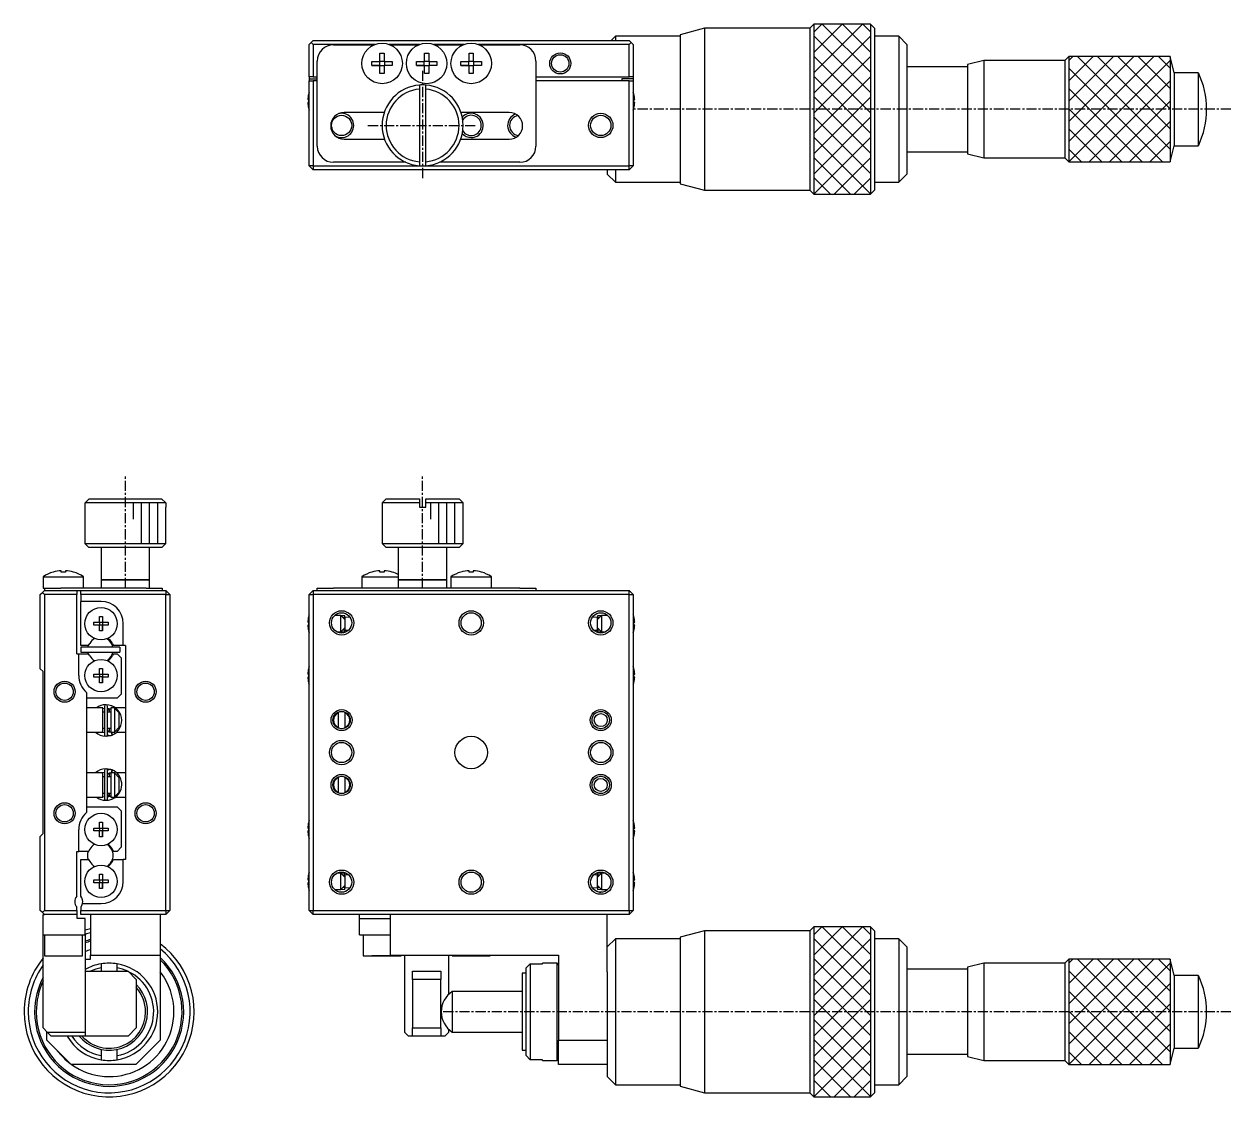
# Model space of a CAD drawing. Extents: x 401 to 707, y -6 to 214.
# Drawn here: x 401.3 to 550.3, y 81.1 to 213.5 of the extents above; entities that cross this region are included whole.
import ezdxf

# ---------------------------------------------------------------- set-up
doc = ezdxf.new("R2010")
doc.units = 0
doc.linetypes.add('CENTER', pattern=[2, 1.25, -0.25, 0.25, -0.25])
doc.layers.get('0').update_dxf_attribs({"linetype": 'CONTINUOUS'})
doc.layers.add('CENTER', color=1, linetype='CENTER')

msp = doc.modelspace()

# ---------------------------------------------------------------- linework, layer by layer
at = {"color": 7, "linetype": 'CONTINUOUS'}
for p, q in [((498.78, 213.54), (498.28, 213.04)), ((505.78, 213.54), (498.78, 213.54)), ((498.78, 213.54), (498.78, 192.54)), ((506.28, 213.04), (505.78, 213.54)), ((505.78, 213.54), (505.78, 192.54)), ((474.28, 212.04), (473.78, 211.54)), ((482.28, 212.04), (474.28, 212.04)), ((474.28, 212.04), (474.28, 211.54)), ((485.28, 213.04), (482.28, 212.24)), ((482.28, 212.24), (482.28, 193.84)), ((498.28, 213.04), (485.28, 213.04)), ((485.28, 213.04), (485.28, 193.04)), ((498.28, 213.04), (498.28, 193.04)), ((506.28, 213.04), (506.28, 193.04)), ((509.28, 212.04), (506.28, 212.04)), ((510.28, 211.04), (509.28, 212.04)), ((509.28, 212.04), (509.28, 194.04)), ((436.48, 211.04), (436.73, 211.29)), ((436.48, 207.04), (436.48, 211.04)), ((436.98, 211.54), (436.73, 211.29)), ((436.73, 211.29), (436.98, 211.04)), ((436.98, 211.54), (475.98, 211.54)), ((444.62, 211.04), (436.98, 211.04)), ((436.98, 211.04), (436.98, 207.04)), ((439.48, 210.99), (444.5, 210.99)), ((450.12, 211.04), (446.33, 211.04)), ((446.46, 210.99), (450, 210.99)), ((455.62, 211.04), (451.83, 211.04)), ((451.96, 210.99), (455.5, 210.99)), ((475.98, 211.04), (457.33, 211.04)), ((457.46, 210.99), (462.48, 210.99)), ((475.98, 211.54), (476.23, 211.29)), ((475.98, 211.04), (476.23, 211.29)), ((475.98, 207.04), (475.98, 211.04)), ((476.23, 211.29), (476.48, 211.04)), ((476.48, 211.04), (476.48, 207.04)), ((510.28, 211.04), (510.28, 195.04)), ((437.48, 198.49), (437.48, 208.99)), ((444.22, 208.43), (444.22, 208.95)), ((444.22, 208.95), (445.22, 208.95)), ((445.18, 208.43), (445.18, 208.95)), ((445.22, 208.95), (445.22, 209.95)), ((445.22, 209.95), (445.74, 209.95)), ((445.22, 208.99), (445.74, 208.99)), ((445.74, 209.95), (445.74, 208.95)), ((445.74, 208.95), (446.74, 208.95)), ((445.78, 208.95), (445.78, 208.43)), ((446.74, 208.95), (446.74, 208.43)), ((449.72, 208.43), (449.72, 208.95)), ((449.72, 208.95), (450.72, 208.95)), ((450.68, 208.43), (450.68, 208.95)), ((450.72, 208.95), (450.72, 209.95)), ((450.72, 209.95), (451.24, 209.95)), ((450.72, 208.99), (451.24, 208.99)), ((451.24, 209.95), (451.24, 208.95)), ((451.24, 208.95), (452.24, 208.95)), ((451.28, 208.95), (451.28, 208.43)), ((452.24, 208.95), (452.24, 208.43)), ((455.22, 208.43), (455.22, 208.95)), ((455.22, 208.95), (456.22, 208.95)), ((456.18, 208.43), (456.18, 208.95)), ((456.22, 208.95), (456.22, 209.95)), ((456.22, 209.95), (456.74, 209.95)), ((456.22, 208.99), (456.74, 208.99)), ((456.74, 209.95), (456.74, 208.95)), ((456.74, 208.95), (457.74, 208.95)), ((456.78, 208.95), (456.78, 208.43)), ((457.74, 208.95), (457.74, 208.43)), ((464.48, 208.99), (464.48, 198.49)), ((519.78, 209.04), (517.78, 208.54)), ((529.78, 209.04), (519.78, 209.04)), ((519.78, 209.04), (519.78, 197.04)), ((530.28, 209.54), (529.78, 209.04)), ((529.78, 209.04), (529.78, 197.04)), ((542.78, 209.54), (530.28, 209.54)), ((530.28, 209.54), (530.28, 196.54)), ((543.28, 207.54), (542.78, 209.54)), ((542.78, 209.54), (542.78, 196.54)), ((444.22, 208.43), (445.18, 208.43)), ((445.22, 208.43), (444.22, 208.43)), ((445.22, 208.43), (445.18, 208.43)), ((445.22, 207.43), (445.22, 208.43)), ((445.74, 208.39), (445.22, 208.39)), ((445.74, 207.43), (445.22, 207.43)), ((445.78, 208.43), (445.74, 208.43)), ((446.74, 208.43), (445.74, 208.43)), ((445.74, 208.43), (445.74, 207.43)), ((446.74, 208.43), (445.78, 208.43)), ((449.72, 208.43), (450.68, 208.43)), ((450.72, 208.43), (449.72, 208.43)), ((450.72, 208.43), (450.68, 208.43)), ((450.72, 207.43), (450.72, 208.43)), ((451.24, 208.39), (450.72, 208.39)), ((451.24, 207.43), (450.72, 207.43)), ((451.28, 208.43), (451.24, 208.43)), ((452.24, 208.43), (451.24, 208.43)), ((451.24, 208.43), (451.24, 207.43)), ((452.24, 208.43), (451.28, 208.43)), ((455.22, 208.43), (456.18, 208.43)), ((456.22, 208.43), (455.22, 208.43)), ((456.22, 208.43), (456.18, 208.43)), ((456.22, 207.43), (456.22, 208.43)), ((456.74, 208.39), (456.22, 208.39)), ((456.74, 207.43), (456.22, 207.43)), ((456.78, 208.43), (456.74, 208.43)), ((457.74, 208.43), (456.74, 208.43)), ((456.74, 208.43), (456.74, 207.43)), ((457.74, 208.43), (456.78, 208.43)), ((517.78, 208.29), (510.28, 208.29)), ((517.78, 208.54), (517.78, 197.54)), ((546.26, 207.54), (543.28, 207.54)), ((543.28, 207.54), (543.28, 198.54)), ((546.26, 207.54), (546.26, 198.54)), ((436.48, 207.04), (436.48, 206.79)), ((436.98, 207.04), (436.48, 207.04)), ((436.48, 206.79), (436.48, 206.54)), ((436.48, 206.79), (437.48, 206.79)), ((436.48, 206.54), (436.98, 206.54)), ((436.48, 196.04), (436.48, 206.54)), ((436.98, 207.04), (437.48, 207.04)), ((437.48, 206.54), (436.98, 206.54)), ((436.98, 206.54), (436.98, 196.04)), ((450.08, 206.02), (450.08, 205.52)), ((450.88, 205.52), (450.88, 206.02)), ((464.48, 207.04), (475.98, 207.04)), ((475.98, 206.54), (464.48, 206.54)), ((475.08, 206.79), (475.08, 206.54)), ((476.48, 206.79), (475.08, 206.79)), ((476.48, 207.04), (475.98, 207.04)), ((475.98, 206.54), (476.48, 206.54)), ((475.98, 196.04), (475.98, 206.54)), ((476.48, 207.04), (476.48, 206.79)), ((476.48, 206.79), (476.48, 206.54)), ((476.48, 206.54), (476.48, 196.04)), ((436.29, 204.22), (436.41, 204.22)), ((436.4, 204.93), (436.41, 204.93)), ((436.41, 204.22), (436.41, 203.86)), ((450.08, 205.52), (450.08, 196.56)), ((450.88, 196.56), (450.88, 205.52)), ((476.55, 204.93), (476.55, 204.93)), ((476.55, 203.86), (476.55, 204.22)), ((476.55, 204.22), (476.67, 204.22)), ((436.41, 203.86), (436.29, 203.86)), ((436.41, 203.15), (436.4, 203.15)), ((445.74, 202.64), (440.78, 202.64)), ((461.18, 202.64), (455.21, 202.64)), ((476.67, 203.86), (476.55, 203.86)), ((476.55, 203.15), (476.55, 203.15)), ((440.78, 199.34), (445.78, 199.34)), ((455.18, 199.34), (461.18, 199.34)), ((542.78, 196.54), (543.28, 198.54)), ((543.28, 198.54), (546.26, 198.54)), ((510.28, 197.79), (517.78, 197.79)), ((517.78, 197.54), (519.78, 197.04)), ((519.78, 197.04), (529.78, 197.04)), ((529.78, 197.04), (530.28, 196.54)), ((436.48, 196.04), (436.98, 195.54)), ((436.98, 196.04), (436.48, 196.04)), ((436.98, 196.04), (436.98, 195.54)), ((436.98, 196.04), (450.48, 196.04)), ((475.98, 195.54), (436.98, 195.54)), ((448.4, 196.49), (439.48, 196.49)), ((450.08, 196.56), (450.08, 196.06)), ((450.48, 196.04), (475.98, 196.04)), ((450.88, 196.06), (450.88, 196.56)), ((462.48, 196.49), (452.55, 196.49)), ((473.28, 195.54), (473.28, 195.04)), ((474.28, 195.54), (474.28, 194.04)), ((475.98, 195.54), (476.48, 196.04)), ((476.48, 196.04), (475.98, 196.04)), ((475.98, 195.54), (475.98, 196.04)), ((530.28, 196.54), (542.78, 196.54)), ((473.28, 195.04), (474.28, 194.04)), ((474.28, 194.04), (482.28, 194.04)), ((482.28, 193.84), (485.28, 193.04)), ((506.28, 194.04), (509.28, 194.04)), ((509.28, 194.04), (510.28, 195.04)), ((485.28, 193.04), (498.28, 193.04)), ((498.28, 193.04), (498.78, 192.54)), ((498.78, 192.54), (505.78, 192.54)), ((505.78, 192.54), (506.28, 193.04)), ((408.78, 153.94), (408.78, 149.44)), ((408.78, 153.94), (408.8, 153.94)), ((408.8, 154.44), (409.3, 154.94)), ((418.77, 154.44), (408.8, 154.44)), ((408.8, 153.94), (408.8, 154.44)), ((409.3, 154.94), (418.26, 154.94)), ((418.26, 154.94), (418.77, 154.44)), ((418.77, 154.44), (418.77, 153.94)), ((418.77, 153.94), (418.78, 153.94)), ((418.78, 149.44), (418.78, 153.94)), ((445.98, 154.94), (445.48, 154.44)), ((445.48, 154.44), (445.48, 149.44)), ((450.08, 154.44), (445.48, 154.44)), ((445.98, 154.94), (450.08, 154.94)), ((445.98, 154.94), (450.08, 154.94)), ((450.08, 154.94), (450.08, 154.44)), ((450.08, 154.44), (450.08, 153.94)), ((450.08, 153.94), (450.88, 153.94)), ((450.08, 153.94), (450.88, 153.94)), ((450.88, 154.44), (450.88, 154.94)), ((450.88, 154.94), (454.98, 154.94)), ((450.88, 154.94), (454.98, 154.94)), ((450.88, 153.94), (450.88, 154.44)), ((455.48, 154.44), (450.88, 154.44)), ((455.48, 154.44), (454.98, 154.94)), ((455.48, 149.44), (455.48, 154.44)), ((408.78, 149.44), (409.28, 148.94)), ((408.78, 149.44), (418.78, 149.44)), ((418.28, 148.94), (418.78, 149.44)), ((445.48, 149.44), (445.98, 148.94)), ((445.48, 149.44), (450.48, 149.44)), ((450.48, 149.44), (455.48, 149.44)), ((454.98, 148.94), (455.48, 149.44)), ((418.28, 148.94), (409.28, 148.94)), ((410.78, 148.94), (410.78, 144.94)), ((416.78, 144.94), (416.78, 148.94)), ((450.48, 148.94), (445.98, 148.94)), ((447.48, 148.94), (447.48, 144.94)), ((454.98, 148.94), (450.48, 148.94)), ((453.48, 144.94), (453.48, 148.94)), ((405.87, 145.9), (405.87, 146.08)), ((406.39, 146.08), (406.39, 145.9)), ((445.22, 145.9), (445.22, 146.08)), ((445.74, 146.08), (445.74, 145.9)), ((456.22, 145.9), (456.22, 146.08)), ((456.74, 146.08), (456.74, 145.9)), ((403.63, 145.33), (403.63, 143.94)), ((403.63, 145.33), (408.63, 145.33)), ((404.87, 145.9), (404.87, 145.91)), ((406.39, 145.9), (405.87, 145.9)), ((407.39, 145.91), (407.39, 145.9)), ((408.63, 143.94), (408.63, 145.33)), ((410.78, 144.94), (410.78, 143.94)), ((416.78, 144.94), (410.78, 144.94)), ((410.78, 144.94), (416.78, 144.94)), ((416.78, 143.94), (416.78, 144.94)), ((442.98, 145.33), (442.98, 143.94)), ((442.98, 145.33), (445.48, 145.33)), ((444.22, 145.9), (444.22, 145.91)), ((444.22, 145.9), (444.22, 145.91)), ((445.74, 145.9), (445.22, 145.9)), ((445.48, 145.33), (447.48, 145.33)), ((446.74, 145.91), (446.74, 145.9)), ((446.74, 145.91), (446.74, 145.9)), ((447.48, 144.94), (447.48, 143.94)), ((450.48, 144.94), (447.48, 144.94)), ((447.48, 144.94), (450.48, 144.94)), ((453.48, 144.94), (450.48, 144.94)), ((450.48, 144.94), (453.48, 144.94)), ((453.48, 143.94), (453.48, 144.94)), ((453.98, 145.33), (453.98, 143.94)), ((453.98, 145.33), (456.48, 145.33)), ((455.22, 145.9), (455.22, 145.91)), ((455.22, 145.9), (455.22, 145.91)), ((456.74, 145.9), (456.22, 145.9)), ((456.48, 145.33), (458.98, 145.33)), ((457.74, 145.91), (457.74, 145.9)), ((457.74, 145.91), (457.74, 145.9)), ((458.98, 143.94), (458.98, 145.33)), ((403.28, 143.14), (403.53, 143.39)), ((403.28, 133.99), (403.28, 143.14)), ((403.53, 143.39), (403.78, 143.64)), ((403.78, 143.14), (403.53, 143.39)), ((403.63, 143.94), (403.83, 143.94)), ((403.78, 143.64), (407.78, 143.64)), ((407.78, 143.14), (403.78, 143.14)), ((403.78, 143.14), (403.78, 104.14)), ((403.83, 143.94), (405.83, 143.94)), ((403.83, 143.64), (403.83, 143.94)), ((407.21, 143.94), (405.83, 143.94)), ((416.33, 143.94), (407.21, 143.94)), ((407.78, 143.64), (407.78, 143.14)), ((407.78, 143.64), (408.28, 143.64)), ((407.78, 135.84), (407.78, 143.14)), ((408.28, 143.14), (408.28, 143.64)), ((408.28, 143.64), (418.78, 143.64)), ((418.78, 143.14), (408.28, 143.14)), ((408.28, 143.14), (408.28, 142.29)), ((416.33, 143.94), (418.33, 143.94)), ((418.33, 143.94), (418.33, 143.64)), ((418.78, 143.64), (418.78, 143.14)), ((418.78, 143.64), (419.28, 143.14)), ((418.78, 143.14), (419.28, 143.14)), ((418.78, 104.14), (418.78, 143.14)), ((419.28, 143.14), (419.28, 104.14)), ((436.98, 143.64), (436.48, 143.14)), ((436.48, 143.14), (436.98, 143.14)), ((436.48, 104.14), (436.48, 143.14)), ((436.98, 143.64), (475.98, 143.64)), ((436.98, 143.64), (436.98, 143.14)), ((475.98, 143.14), (436.98, 143.14)), ((436.98, 143.14), (436.98, 104.14)), ((437.48, 143.94), (439.48, 143.94)), ((437.48, 143.64), (437.48, 143.94)), ((444.4, 143.94), (439.48, 143.94)), ((446.55, 143.94), (444.4, 143.94)), ((449.9, 143.94), (446.55, 143.94)), ((452.05, 143.94), (449.9, 143.94)), ((455.4, 143.94), (452.05, 143.94)), ((457.55, 143.94), (455.4, 143.94)), ((462.48, 143.94), (457.55, 143.94)), ((462.48, 143.94), (464.48, 143.94)), ((464.48, 143.94), (464.48, 143.64)), ((476.48, 143.14), (475.98, 143.64)), ((475.98, 143.14), (475.98, 143.64)), ((475.98, 143.14), (476.48, 143.14)), ((475.98, 104.14), (475.98, 143.14)), ((476.48, 143.14), (476.48, 104.14)), ((408.28, 136.84), (408.28, 142.29)), ((410.78, 142.29), (408.28, 142.29)), ((410.6, 139.72), (410.6, 140.43)), ((410.6, 140.43), (410.96, 140.43)), ((410.96, 140.43), (410.96, 139.72)), ((410.96, 140.43), (410.96, 139.72)), ((436.4, 140.43), (436.41, 140.43)), ((436.4, 140.43), (436.41, 140.43)), ((440.38, 140.54), (439.61, 140.54)), ((440.58, 140.34), (440.38, 140.54)), ((440.38, 138.54), (440.38, 140.54)), ((440.88, 140.04), (440.58, 140.34)), ((440.88, 140.29), (440.66, 140.26)), ((440.88, 140.29), (440.88, 140.53)), ((441.51, 140.34), (440.88, 140.29)), ((440.88, 140.29), (440.88, 140.04)), ((472.08, 140.29), (471.44, 140.34)), ((472.08, 140.53), (472.08, 140.29)), ((472.38, 140.34), (472.08, 140.04)), ((472.3, 140.26), (472.08, 140.29)), ((472.08, 140.04), (472.08, 140.29)), ((472.58, 140.54), (472.38, 140.34)), ((473.34, 140.54), (472.58, 140.54)), ((472.58, 140.54), (472.58, 138.54)), ((476.55, 140.43), (476.55, 140.43)), ((476.55, 140.43), (476.55, 140.43)), ((409.9, 139.36), (409.9, 139.72)), ((409.9, 139.72), (410.6, 139.72)), ((410.6, 139.36), (409.9, 139.36)), ((410.61, 139.71), (410.6, 139.72)), ((410.61, 139.37), (410.6, 139.36)), ((410.6, 138.65), (410.6, 139.36)), ((410.96, 138.65), (410.6, 138.65)), ((410.61, 139.71), (410.95, 139.71)), ((410.61, 139.37), (410.61, 139.71)), ((410.95, 139.37), (410.61, 139.37)), ((410.95, 139.71), (410.96, 139.72)), ((410.95, 139.71), (410.95, 139.37)), ((410.95, 139.37), (410.96, 139.36)), ((410.96, 139.72), (411.67, 139.72)), ((410.96, 138.65), (410.96, 139.36)), ((411.67, 139.36), (410.96, 139.36)), ((410.96, 139.36), (410.96, 138.65)), ((411.67, 139.72), (411.67, 139.36)), ((413.53, 136.84), (413.53, 139.54)), ((436.29, 139.72), (436.41, 139.72)), ((436.41, 139.36), (436.29, 139.36)), ((436.41, 138.65), (436.4, 138.65)), ((436.41, 138.65), (436.4, 138.65)), ((436.41, 139.72), (436.41, 139.36)), ((440.38, 138.54), (440.58, 138.74)), ((440.58, 138.74), (440.88, 139.04)), ((440.61, 138.77), (440.88, 138.76)), ((440.88, 140.04), (440.88, 139.04)), ((440.88, 139.04), (440.88, 138.76)), ((440.88, 138.76), (441.34, 138.74)), ((440.88, 138.54), (440.88, 138.76)), ((471.61, 138.74), (472.08, 138.76)), ((472.08, 139.04), (472.08, 140.04)), ((472.08, 139.04), (472.38, 138.74)), ((472.08, 138.76), (472.08, 139.04)), ((472.08, 138.76), (472.35, 138.77)), ((472.08, 138.76), (472.08, 138.54)), ((472.38, 138.74), (472.58, 138.54)), ((476.55, 139.72), (476.67, 139.72)), ((476.55, 139.36), (476.55, 139.72)), ((476.67, 139.36), (476.55, 139.36)), ((476.55, 138.65), (476.55, 138.65)), ((476.55, 138.65), (476.55, 138.65)), ((409.23, 136.84), (409.38, 137.1)), ((412.18, 137.1), (412.33, 136.84)), ((439.88, 138.54), (440.38, 138.54)), ((440.38, 138.54), (440.38, 138.54)), ((472.58, 138.54), (473.07, 138.54)), ((407.78, 135.84), (408.03, 135.84)), ((408.03, 135.84), (409.23, 135.84)), ((408.03, 133.14), (408.03, 135.84)), ((409.23, 136.84), (408.28, 136.84)), ((408.28, 136.64), (408.28, 136.04)), ((413.08, 136.64), (408.28, 136.64)), ((408.28, 136.04), (413.08, 136.04)), ((409.38, 135.58), (409.23, 135.84)), ((412.33, 135.84), (412.18, 135.58)), ((413.53, 136.84), (412.33, 136.84)), ((412.33, 135.84), (412.78, 135.84)), ((413.28, 135.34), (412.78, 135.84)), ((413.08, 136.64), (413.08, 136.04)), ((413.78, 136.84), (413.53, 136.84)), ((413.78, 136.84), (413.78, 128.72)), ((413.28, 135.34), (413.28, 130.84)), ((403.28, 133.99), (403.63, 133.64)), ((403.63, 113.64), (403.63, 133.64)), ((409.9, 132.96), (409.9, 133.32)), ((409.9, 133.32), (410.6, 133.32)), ((410.6, 132.96), (409.9, 132.96)), ((410.6, 133.32), (410.6, 134.03)), ((410.6, 134.03), (410.96, 134.03)), ((410.61, 133.31), (410.6, 133.32)), ((410.61, 132.97), (410.6, 132.96)), ((410.6, 132.25), (410.6, 132.96)), ((410.61, 133.31), (410.95, 133.31)), ((410.61, 132.97), (410.61, 133.31)), ((410.95, 132.97), (410.61, 132.97)), ((410.95, 133.31), (410.96, 133.32)), ((410.95, 133.31), (410.95, 132.97)), ((410.95, 132.97), (410.96, 132.96)), ((410.96, 134.03), (410.96, 133.32)), ((410.96, 134.03), (410.96, 133.32)), ((410.96, 133.32), (411.67, 133.32)), ((410.96, 132.25), (410.96, 132.96)), ((411.67, 132.96), (410.96, 132.96)), ((410.96, 132.96), (410.96, 132.25)), ((411.67, 133.32), (411.67, 132.96)), ((436.29, 133.32), (436.41, 133.32)), ((436.41, 132.96), (436.29, 132.96)), ((436.4, 134.03), (436.41, 134.03)), ((436.4, 134.03), (436.41, 134.03)), ((436.41, 133.32), (436.41, 132.96)), ((476.55, 134.03), (476.55, 134.03)), ((476.55, 134.03), (476.55, 134.03)), ((476.55, 133.32), (476.67, 133.32)), ((476.55, 132.96), (476.55, 133.32)), ((476.67, 132.96), (476.55, 132.96)), ((410.96, 132.25), (410.6, 132.25)), ((436.41, 132.25), (436.4, 132.25)), ((436.41, 132.25), (436.4, 132.25)), ((476.55, 132.25), (476.55, 132.25)), ((476.55, 132.25), (476.55, 132.25)), ((408.98, 131.06), (408.98, 116.22)), ((412.78, 130.34), (408.98, 130.34)), ((412.78, 130.34), (413.28, 130.84)), ((410.98, 129.14), (408.98, 129.14)), ((410.98, 126.14), (410.98, 129.14)), ((410.98, 129.09), (411.19, 129.13)), ((411.19, 128.64), (410.98, 128.64)), ((411.19, 128.64), (410.98, 128.64)), ((411.19, 129.34), (411.19, 125.84)), ((411.59, 125.84), (411.59, 129.34)), ((411.59, 129.13), (411.98, 129.03)), ((411.98, 128.64), (411.59, 128.64)), ((411.78, 128.64), (411.59, 128.64)), ((411.78, 129.03), (411.78, 128.64)), ((412.48, 129.14), (411.98, 129.14)), ((411.98, 129.14), (411.98, 126.14)), ((412.15, 129.39), (412.09, 129.41)), ((412.16, 129.38), (412.16, 129.38)), ((412.48, 129.09), (412.48, 129.14)), ((412.48, 129.09), (412.98, 128.56)), ((412.48, 126.2), (412.48, 129.09)), ((413.78, 129.14), (412.57, 129.14)), ((412.98, 128.56), (412.98, 126.72)), ((413.78, 128.72), (413.78, 126.57)), ((440.08, 128.64), (440.08, 128.56)), ((440.08, 126.72), (440.08, 128.56)), ((440.88, 128.56), (440.88, 128.64)), ((440.88, 128.56), (440.88, 126.72)), ((412.98, 126.72), (412.48, 126.2)), ((440.08, 126.72), (440.08, 126.64)), ((440.88, 126.64), (440.88, 126.72)), ((408.98, 126.14), (410.98, 126.14)), ((410.96, 126.1), (410.85, 126.14)), ((411.19, 126.06), (410.96, 126.1)), ((410.98, 126.64), (411.19, 126.64)), ((410.98, 126.64), (411.19, 126.64)), ((411.41, 125.65), (412.1, 125.78)), ((411.59, 126.64), (411.98, 126.64)), ((411.59, 126.64), (411.78, 126.64)), ((411.78, 126.64), (411.78, 126.16)), ((411.98, 126.14), (412.48, 126.14)), ((412.09, 126.04), (412.04, 126.14)), ((412.16, 125.8), (412.09, 126.04)), ((412.15, 125.8), (412.15, 125.8)), ((412.48, 126.14), (412.48, 126.2)), ((412.69, 126.14), (413.78, 126.14)), ((412.69, 126.14), (412.69, 126.14)), ((413.78, 126.57), (413.78, 120.72)), ((410.98, 121.14), (408.98, 121.14)), ((410.85, 121.14), (410.95, 121.18)), ((410.95, 121.18), (411.19, 121.23)), ((410.98, 118.14), (410.98, 121.14)), ((411.19, 121.44), (411.19, 117.94)), ((412.1, 121.5), (411.41, 121.64)), ((411.59, 117.94), (411.59, 121.44)), ((411.78, 121.12), (411.78, 120.64)), ((412.48, 121.14), (411.98, 121.14)), ((411.98, 121.14), (411.98, 118.14)), ((412, 121.11), (412.02, 121.11)), ((412.09, 121.24), (412.04, 121.14)), ((412.16, 121.48), (412.09, 121.24)), ((412.16, 121.48), (412.15, 121.48)), ((412.15, 121.48), (412.15, 121.48)), ((412.48, 121.09), (412.48, 121.14)), ((412.48, 121.09), (412.98, 120.56)), ((412.48, 118.2), (412.48, 121.09)), ((412.69, 121.14), (412.69, 121.14)), ((413.78, 121.14), (412.69, 121.14)), ((413.78, 120.72), (413.78, 118.57)), ((411.19, 120.64), (410.98, 120.64)), ((411.19, 120.64), (410.98, 120.64)), ((411.98, 120.64), (411.59, 120.64)), ((411.78, 120.64), (411.59, 120.64)), ((412.98, 120.56), (412.98, 118.72)), ((440.08, 120.64), (440.08, 120.56)), ((440.08, 118.72), (440.08, 120.56)), ((440.88, 120.56), (440.88, 120.64)), ((440.88, 120.56), (440.88, 118.72)), ((408.98, 118.14), (410.98, 118.14)), ((410.98, 118.64), (411.19, 118.64)), ((410.98, 118.64), (411.19, 118.64)), ((411.19, 118.15), (410.98, 118.19)), ((411.59, 118.64), (411.98, 118.64)), ((411.59, 118.64), (411.78, 118.64)), ((411.98, 118.26), (411.59, 118.15)), ((411.78, 118.64), (411.78, 118.26)), ((411.98, 118.14), (412.48, 118.14)), ((412.1, 117.87), (412.15, 117.89)), ((412.16, 117.9), (412.16, 117.9)), ((412.98, 118.72), (412.48, 118.2)), ((412.48, 118.14), (412.48, 118.2)), ((412.57, 118.14), (413.78, 118.14)), ((412.57, 118.14), (412.57, 118.14)), ((412.57, 118.14), (412.57, 118.14)), ((413.78, 118.57), (413.78, 110.44)), ((440.08, 118.72), (440.08, 118.64)), ((440.88, 118.64), (440.88, 118.72)), ((408.98, 116.94), (412.78, 116.94)), ((413.28, 116.44), (412.78, 116.94)), ((413.28, 116.44), (413.28, 111.94)), ((410.6, 114.32), (410.6, 115.03)), ((410.6, 115.03), (410.96, 115.03)), ((410.96, 115.03), (410.96, 114.32)), ((410.96, 115.03), (410.96, 114.32)), ((436.4, 115.03), (436.41, 115.03)), ((436.4, 115.03), (436.41, 115.03)), ((476.55, 115.03), (476.55, 115.03)), ((476.55, 115.03), (476.55, 115.03)), ((403.63, 113.64), (403.28, 113.29)), ((403.28, 104.14), (403.28, 113.29)), ((408.03, 111.44), (408.03, 114.14)), ((409.9, 113.96), (409.9, 114.32)), ((409.9, 114.32), (410.6, 114.32)), ((410.6, 113.96), (409.9, 113.96)), ((410.61, 114.31), (410.6, 114.32)), ((410.61, 113.97), (410.6, 113.96)), ((410.6, 113.25), (410.6, 113.96)), ((410.96, 113.25), (410.6, 113.25)), ((410.61, 114.31), (410.95, 114.31)), ((410.61, 113.97), (410.61, 114.31)), ((410.95, 113.97), (410.61, 113.97)), ((410.95, 114.31), (410.96, 114.32)), ((410.95, 114.31), (410.95, 113.97)), ((410.95, 113.97), (410.96, 113.96)), ((410.96, 114.32), (411.67, 114.32)), ((410.96, 113.25), (410.96, 113.96)), ((411.67, 113.96), (410.96, 113.96)), ((410.96, 113.96), (410.96, 113.25)), ((411.67, 114.32), (411.67, 113.96)), ((436.29, 114.32), (436.41, 114.32)), ((436.41, 113.96), (436.29, 113.96)), ((436.41, 113.25), (436.4, 113.25)), ((436.41, 113.25), (436.4, 113.25)), ((436.41, 114.32), (436.41, 113.96)), ((476.55, 114.32), (476.67, 114.32)), ((476.55, 113.96), (476.55, 114.32)), ((476.67, 113.96), (476.55, 113.96)), ((476.55, 113.25), (476.55, 113.25)), ((476.55, 113.25), (476.55, 113.25)), ((412.78, 111.44), (413.28, 111.94)), ((407.78, 105.9), (407.78, 111.44)), ((407.78, 111.44), (408.03, 111.44)), ((409.23, 111.44), (408.03, 111.44)), ((408.28, 110.44), (409.23, 110.44)), ((408.28, 105.9), (408.28, 110.44)), ((409.38, 111.7), (409.23, 111.44)), ((409.23, 110.44), (409.38, 110.18)), ((412.33, 111.44), (412.18, 111.7)), ((412.18, 110.18), (412.33, 110.44)), ((412.78, 111.44), (412.33, 111.44)), ((412.33, 110.44), (413.53, 110.44)), ((413.78, 110.44), (413.53, 110.44)), ((413.53, 107.74), (413.53, 110.44)), ((409.9, 107.56), (409.9, 107.92)), ((409.9, 107.92), (410.6, 107.92)), ((410.6, 107.56), (409.9, 107.56)), ((410.6, 107.92), (410.6, 108.63)), ((410.6, 108.63), (410.96, 108.63)), ((410.61, 107.91), (410.6, 107.92)), ((410.61, 107.57), (410.6, 107.56)), ((410.6, 106.85), (410.6, 107.56)), ((410.61, 107.91), (410.95, 107.91)), ((410.61, 107.57), (410.61, 107.91)), ((410.95, 107.57), (410.61, 107.57)), ((410.95, 107.91), (410.96, 107.92)), ((410.95, 107.91), (410.95, 107.57)), ((410.95, 107.57), (410.96, 107.56)), ((410.96, 108.63), (410.96, 107.92)), ((410.96, 108.63), (410.96, 107.92)), ((410.96, 107.92), (411.67, 107.92)), ((410.96, 106.85), (410.96, 107.56)), ((411.67, 107.56), (410.96, 107.56)), ((410.96, 107.56), (410.96, 106.85)), ((411.67, 107.92), (411.67, 107.56)), ((436.29, 107.92), (436.41, 107.92)), ((436.41, 107.56), (436.29, 107.56)), ((436.4, 108.63), (436.41, 108.63)), ((436.4, 108.63), (436.41, 108.63)), ((436.41, 107.92), (436.41, 107.56)), ((440.38, 108.74), (439.88, 108.74)), ((440.58, 108.54), (440.38, 108.74)), ((440.38, 106.74), (440.38, 108.74)), ((440.88, 108.24), (440.58, 108.54)), ((440.88, 108.52), (440.61, 108.51)), ((440.88, 108.52), (440.88, 108.74)), ((441.34, 108.54), (440.88, 108.52)), ((440.88, 108.52), (440.88, 108.24)), ((440.88, 108.24), (440.88, 107.24)), ((472.08, 108.52), (471.61, 108.54)), ((472.08, 108.74), (472.08, 108.52)), ((472.38, 108.54), (472.08, 108.24)), ((472.35, 108.51), (472.08, 108.52)), ((472.08, 108.24), (472.08, 108.52)), ((472.08, 107.24), (472.08, 108.24)), ((472.58, 108.74), (472.38, 108.54)), ((473.07, 108.74), (472.58, 108.74)), ((472.58, 108.74), (472.58, 106.74)), ((472.58, 108.74), (472.58, 108.74)), ((476.55, 108.63), (476.55, 108.63)), ((476.55, 108.63), (476.55, 108.63)), ((476.55, 107.92), (476.67, 107.92)), ((476.55, 107.56), (476.55, 107.92)), ((476.67, 107.56), (476.55, 107.56)), ((410.96, 106.85), (410.6, 106.85)), ((436.41, 106.85), (436.4, 106.85)), ((436.41, 106.85), (436.4, 106.85)), ((439.61, 106.74), (440.38, 106.74)), ((440.38, 106.74), (440.58, 106.94)), ((440.58, 106.94), (440.88, 107.24)), ((440.66, 107.02), (440.88, 106.99)), ((440.88, 107.24), (440.88, 106.99)), ((440.88, 106.99), (441.51, 106.94)), ((440.88, 106.75), (440.88, 106.99)), ((471.44, 106.94), (472.08, 106.99)), ((472.08, 107.24), (472.38, 106.94)), ((472.08, 106.99), (472.08, 107.24)), ((472.08, 106.99), (472.3, 107.02)), ((472.08, 106.99), (472.08, 106.75)), ((472.38, 106.94), (472.58, 106.74)), ((472.58, 106.74), (473.34, 106.74)), ((476.55, 106.85), (476.55, 106.85)), ((476.55, 106.85), (476.55, 106.85)), ((407.78, 104.14), (407.78, 104.58)), ((408.28, 104.58), (408.28, 104.14)), ((408.5, 104.99), (410.78, 104.99)), ((403.53, 103.89), (403.28, 104.14)), ((403.53, 103.89), (403.78, 104.14)), ((403.78, 103.64), (403.53, 103.89)), ((403.63, 101.14), (403.63, 103.64)), ((403.63, 103.64), (403.78, 103.64)), ((403.78, 104.14), (407.78, 104.14)), ((407.78, 103.64), (403.78, 103.64)), ((407.78, 104.14), (407.78, 103.64)), ((407.78, 103.64), (407.83, 103.64)), ((407.83, 103.14), (407.83, 103.64)), ((408.83, 103.14), (407.83, 103.14)), ((408.28, 103.64), (408.28, 104.14)), ((408.28, 104.14), (418.78, 104.14)), ((418.78, 103.64), (408.28, 103.64)), ((408.83, 101.14), (408.83, 103.14)), ((409.48, 103.64), (409.48, 98.64)), ((418.08, 103.64), (418.08, 98.64)), ((418.78, 103.64), (419.28, 104.14)), ((418.78, 104.14), (418.78, 103.64)), ((418.78, 104.14), (419.28, 104.14)), ((436.48, 104.14), (436.98, 103.64)), ((436.48, 104.14), (436.98, 104.14)), ((436.98, 103.64), (436.98, 104.14)), ((436.98, 104.14), (475.98, 104.14)), ((475.98, 103.64), (436.98, 103.64)), ((442.68, 103.14), (442.68, 103.64)), ((442.68, 103.14), (446.48, 103.14)), ((442.68, 101.14), (442.68, 103.14)), ((446.48, 103.64), (446.48, 98.64)), ((473.28, 96.57), (473.28, 103.64)), ((475.98, 103.64), (476.48, 104.14)), ((475.98, 104.14), (475.98, 103.64)), ((475.98, 104.14), (476.48, 104.14)), ((485.28, 101.64), (482.28, 100.84)), ((498.28, 101.64), (485.28, 101.64)), ((485.28, 101.64), (485.28, 81.64)), ((498.78, 102.14), (498.28, 101.64)), ((498.28, 101.64), (498.28, 81.64)), ((505.78, 102.14), (498.78, 102.14)), ((498.78, 102.14), (498.78, 81.14)), ((506.28, 101.64), (505.78, 102.14)), ((505.78, 102.14), (505.78, 81.14)), ((506.28, 101.64), (506.28, 81.64)), ((403.63, 89.64), (403.63, 101.14)), ((403.63, 101.14), (408.83, 101.14)), ((403.78, 101.14), (403.78, 98.54)), ((408.48, 98.54), (408.48, 101.14)), ((408.83, 101.14), (408.83, 89.14)), ((442.68, 101.14), (446.48, 101.14)), ((443.13, 101.14), (443.13, 98.54)), ((474.28, 100.64), (473.28, 99.64)), ((482.28, 100.64), (474.28, 100.64)), ((474.28, 100.64), (474.28, 82.64)), ((482.28, 100.84), (482.28, 82.44)), ((509.28, 100.64), (506.28, 100.64)), ((510.28, 99.64), (509.28, 100.64)), ((509.28, 100.64), (509.28, 82.64)), ((403.78, 98.54), (408.48, 98.54)), ((409.48, 98.14), (409.48, 98.64)), ((409.48, 98.64), (418.08, 98.64)), ((418.08, 98.64), (418.08, 88.14)), ((443.13, 98.54), (445.48, 98.54)), ((443.13, 98.54), (447.83, 98.54)), ((444.84, 98.54), (444.21, 98.54)), ((444.21, 98.54), (444.84, 98.54)), ((446.11, 98.54), (444.84, 98.54)), ((444.84, 98.54), (446.11, 98.54)), ((445.48, 98.54), (447.83, 98.54)), ((446.75, 98.54), (446.11, 98.54)), ((446.11, 98.54), (446.75, 98.54)), ((446.48, 98.64), (467.28, 98.64)), ((447.83, 98.54), (447.83, 98.64)), ((448.23, 98.64), (448.23, 89.14)), ((453.73, 93.83), (453.73, 98.64)), ((454.13, 98.64), (454.13, 98.54)), ((454.13, 98.54), (456.48, 98.54)), ((454.13, 98.54), (458.83, 98.54)), ((455.84, 98.54), (455.21, 98.54)), ((455.21, 98.54), (455.84, 98.54)), ((457.11, 98.54), (455.84, 98.54)), ((455.84, 98.54), (457.11, 98.54)), ((456.48, 98.54), (458.83, 98.54)), ((457.75, 98.54), (457.11, 98.54)), ((457.11, 98.54), (457.75, 98.54)), ((458.83, 98.54), (458.83, 98.64)), ((467.28, 98.64), (467.28, 88.14)), ((510.28, 99.64), (510.28, 83.64)), ((408.83, 98.14), (409.48, 98.14)), ((410.78, 97.56), (410.78, 97.05)), ((410.78, 97.05), (410.78, 96.64)), ((412.78, 96.64), (412.78, 97.56)), ((412.78, 97.05), (412.78, 97.56)), ((412.78, 96.64), (412.78, 97.05)), ((463.28, 97.05), (463.78, 97.56)), ((463.28, 96.28), (463.28, 97.05)), ((463.28, 86.23), (463.28, 97.05)), ((463.78, 97.56), (465.28, 97.56)), ((463.78, 97.56), (463.78, 85.72)), ((467.08, 97.64), (465.28, 97.64)), ((465.28, 97.56), (465.28, 97.64)), ((465.28, 97.56), (465.28, 97.64)), ((467.28, 97.44), (467.08, 97.64)), ((467.08, 85.64), (467.08, 97.64)), ((517.78, 96.89), (510.28, 96.89)), ((519.78, 97.64), (517.78, 97.14)), ((517.78, 97.14), (517.78, 86.14)), ((529.78, 97.64), (519.78, 97.64)), ((519.78, 97.64), (519.78, 85.64)), ((530.28, 98.14), (529.78, 97.64)), ((529.78, 97.64), (529.78, 85.64)), ((542.78, 98.14), (530.28, 98.14)), ((530.28, 98.14), (530.28, 85.14)), ((543.28, 96.14), (542.78, 98.14)), ((542.78, 98.14), (542.78, 85.14)), ((408.83, 96.64), (414.13, 96.64)), ((415.13, 95.64), (414.13, 96.64)), ((415.13, 95.64), (415.13, 89.64)), ((449.23, 95.64), (449.23, 96.64)), ((449.23, 96.64), (452.73, 96.64)), ((449.23, 95.64), (449.23, 89.64)), ((452.73, 95.64), (449.23, 95.64)), ((452.73, 96.64), (452.73, 95.64)), ((452.73, 89.64), (452.73, 95.64)), ((463.28, 96.39), (462.78, 96.39)), ((462.78, 96.39), (462.78, 86.89)), ((473.28, 96.57), (473.28, 91.64)), ((546.26, 96.14), (543.28, 96.14)), ((543.28, 96.14), (543.28, 87.14)), ((546.26, 96.14), (546.26, 87.14)), ((462.78, 94.14), (454.12, 94.14)), ((454.12, 94.14), (454.12, 89.14)), ((473.28, 91.64), (473.28, 83.64)), ((403.63, 89.64), (404.13, 89.14)), ((414.13, 88.64), (415.13, 89.64)), ((449.23, 88.64), (449.23, 89.64)), ((449.23, 89.64), (452.73, 89.64)), ((452.73, 89.64), (452.73, 88.64)), ((453.73, 89.14), (453.73, 89.45)), ((404.08, 88.14), (404.08, 89.19)), ((404.08, 88.14), (407.08, 85.14)), ((404.63, 88.64), (404.13, 89.14)), ((404.13, 89.14), (408.83, 89.14)), ((408.83, 88.64), (404.63, 88.64)), ((408.83, 89.14), (408.83, 88.64)), ((414.13, 88.64), (408.83, 88.64)), ((415.08, 85.14), (418.08, 88.14)), ((448.23, 89.14), (448.73, 88.64)), ((449.23, 88.64), (448.73, 88.64)), ((452.73, 88.64), (449.23, 88.64)), ((453.23, 88.64), (452.73, 88.64)), ((453.23, 88.64), (453.73, 89.14)), ((454.12, 89.14), (462.78, 89.14)), ((467.28, 85.14), (467.28, 88.14)), ((467.28, 88.14), (473.28, 88.14)), ((410.78, 87), (410.78, 86.23)), ((412.78, 85.72), (412.78, 87)), ((412.78, 86.23), (412.78, 87)), ((462.78, 86.89), (463.28, 86.89)), ((463.28, 86.23), (463.28, 87)), ((542.78, 85.14), (543.28, 87.14)), ((543.28, 87.14), (546.26, 87.14)), ((415.08, 85.14), (407.08, 85.14)), ((410.78, 86.23), (410.78, 85.72)), ((412.78, 85.72), (412.78, 86.23)), ((463.78, 85.72), (463.28, 86.23)), ((465.28, 85.72), (463.78, 85.72)), ((465.28, 85.64), (465.28, 85.72)), ((465.28, 85.64), (465.28, 85.72)), ((465.28, 85.64), (467.08, 85.64)), ((467.08, 85.64), (467.28, 85.84)), ((473.28, 85.14), (467.28, 85.14)), ((510.28, 86.39), (517.78, 86.39)), ((517.78, 86.14), (519.78, 85.64)), ((519.78, 85.64), (529.78, 85.64)), ((529.78, 85.64), (530.28, 85.14)), ((530.28, 85.14), (542.78, 85.14)), ((473.28, 83.64), (474.28, 82.64)), ((509.28, 82.64), (510.28, 83.64)), ((474.28, 82.64), (482.28, 82.64)), ((482.28, 82.44), (485.28, 81.64)), ((506.28, 82.64), (509.28, 82.64)), ((485.28, 81.64), (498.28, 81.64)), ((498.28, 81.64), (498.78, 81.14)), ((498.78, 81.14), (505.78, 81.14)), ((505.78, 81.14), (506.28, 81.64))]:
    msp.add_line(p, q, dxfattribs=at)
at = {"color": 3, "linetype": 'CONTINUOUS'}
for p, q in [((498.78, 207.54), (504.78, 213.54)), ((498.78, 210.04), (502.28, 213.54)), ((498.78, 212.54), (499.78, 213.54)), ((499.83, 213.54), (505.78, 207.6)), ((502.33, 213.54), (505.78, 210.1)), ((504.83, 213.54), (505.78, 212.6)), ((498.78, 212.1), (505.78, 205.1)), ((498.78, 205.04), (505.78, 212.04)), ((498.78, 209.6), (505.78, 202.6)), ((498.78, 202.54), (505.78, 209.54)), ((530.28, 199.04), (540.78, 209.54)), ((530.28, 201.54), (538.28, 209.54)), ((530.28, 204.04), (535.78, 209.54)), ((530.28, 206.54), (533.28, 209.54)), ((530.28, 209.04), (530.78, 209.54)), ((530.28, 196.54), (542.78, 209.04)), ((531.33, 209.54), (542.78, 198.1)), ((533.83, 209.54), (542.78, 200.6)), ((536.33, 209.54), (542.78, 203.1)), ((538.83, 209.54), (542.78, 205.6)), ((541.33, 209.54), (542.78, 208.1)), ((530.28, 208.1), (541.83, 196.54)), ((498.78, 207.1), (505.78, 200.1)), ((498.78, 200.04), (505.78, 207.04)), ((532.78, 196.54), (542.78, 206.54)), ((498.78, 204.6), (505.78, 197.6)), ((498.78, 197.54), (505.78, 204.54)), ((530.28, 205.6), (539.33, 196.54)), ((530.28, 203.1), (536.83, 196.54)), ((535.28, 196.54), (542.78, 204.04)), ((498.78, 202.1), (505.78, 195.1)), ((498.78, 195.04), (505.78, 202.04)), ((537.78, 196.54), (542.78, 201.54)), ((439.26, 200.78), (439.28, 200.67)), ((530.28, 200.6), (534.33, 196.54)), ((498.78, 199.6), (505.78, 192.6)), ((498.78, 192.54), (505.78, 199.54)), ((540.28, 196.54), (542.78, 199.04)), ((498.78, 197.1), (503.33, 192.54)), ((501.28, 192.54), (505.78, 197.04)), ((530.28, 198.1), (531.83, 196.54)), ((498.78, 194.6), (500.83, 192.54)), ((503.78, 192.54), (505.78, 194.54)), ((414.78, 152.44), (414.78, 154.44)), ((415.78, 149.44), (415.78, 154.44)), ((416.78, 149.44), (416.78, 154.44)), ((417.78, 149.44), (417.78, 154.44)), ((451.48, 152.44), (451.48, 154.44)), ((452.48, 149.44), (452.48, 154.44)), ((453.48, 149.44), (453.48, 154.44)), ((454.48, 149.44), (454.48, 154.44)), ((440.88, 140.53), (440.38, 140.52)), ((472.55, 140.52), (472.08, 140.53)), ((440.38, 138.54), (440.88, 138.54)), ((472.08, 138.54), (472.57, 138.54)), ((440.88, 108.74), (440.38, 108.74)), ((472.57, 108.74), (472.08, 108.74)), ((440.4, 106.76), (440.88, 106.75)), ((472.08, 106.75), (472.57, 106.76)), ((472.34, 106.4), (472.48, 106.39)), ((498.78, 96.14), (504.78, 102.14)), ((498.78, 98.64), (502.28, 102.14)), ((498.78, 101.14), (499.78, 102.14)), ((499.83, 102.14), (505.78, 96.2)), ((502.33, 102.14), (505.78, 98.7)), ((504.83, 102.14), (505.78, 101.2)), ((498.78, 100.7), (505.78, 93.7)), ((498.78, 93.64), (505.78, 100.64)), ((498.78, 98.2), (505.78, 91.2)), ((498.78, 91.14), (505.78, 98.14)), ((530.28, 87.64), (540.78, 98.14)), ((530.28, 90.14), (538.28, 98.14)), ((530.28, 92.64), (535.78, 98.14)), ((530.28, 95.14), (533.28, 98.14)), ((530.28, 97.64), (530.78, 98.14)), ((530.28, 85.14), (542.78, 97.64)), ((531.33, 98.14), (542.78, 86.7)), ((533.83, 98.14), (542.78, 89.2)), ((536.33, 98.14), (542.78, 91.7)), ((538.83, 98.14), (542.78, 94.2)), ((541.33, 98.14), (542.78, 96.7)), ((498.78, 95.7), (505.78, 88.7)), ((498.78, 88.64), (505.78, 95.64)), ((530.28, 96.7), (541.83, 85.14)), ((530.28, 94.2), (539.33, 85.14)), ((532.78, 85.14), (542.78, 95.14)), ((498.78, 93.2), (505.78, 86.2)), ((498.78, 86.14), (505.78, 93.14)), ((535.28, 85.14), (542.78, 92.64)), ((530.28, 91.7), (536.83, 85.14)), ((498.78, 90.7), (505.78, 83.7)), ((498.78, 83.64), (505.78, 90.64)), ((537.78, 85.14), (542.78, 90.14)), ((498.78, 88.2), (505.78, 81.2)), ((498.78, 81.14), (505.78, 88.14)), ((530.28, 89.2), (534.33, 85.14)), ((530.28, 86.7), (531.83, 85.14)), ((540.28, 85.14), (542.78, 87.64)), ((498.78, 85.7), (503.33, 81.14)), ((501.28, 81.14), (505.78, 85.64)), ((498.78, 83.2), (500.83, 81.14)), ((503.78, 81.14), (505.78, 83.14))]:
    msp.add_line(p, q, dxfattribs=at)
at = {"color": 7, "linetype": 'CONTINUOUS'}
for points in [[(411.59, 128.74), (411.59, 128.76), (411.59, 128.77), (411.59, 128.79), (411.59, 128.8), (411.6, 128.82), (411.6, 128.83), (411.61, 128.84), (411.61, 128.86), (411.62, 128.87), (411.62, 128.88), (411.63, 128.9), (411.64, 128.91), (411.65, 128.92), (411.66, 128.93), (411.66, 128.94), (411.67, 128.96), (411.69, 128.97), (411.7, 128.98), (411.71, 128.98), (411.72, 128.99), (411.73, 129), (411.75, 129.01), (411.76, 129.02), (411.77, 129.02), (411.79, 129.03), (411.8, 129.03), (411.81, 129.03), (411.83, 129.04), (411.84, 129.04), (411.86, 129.04), (411.87, 129.04), (411.89, 129.04), (411.9, 129.04), (411.92, 129.04), (411.93, 129.04), (411.95, 129.04), (411.96, 129.03), (411.97, 129.03), (411.99, 129.02), (412, 129.02)], [(412, 126.17), (411.98, 126.16), (411.97, 126.16), (411.95, 126.15), (411.94, 126.15), (411.92, 126.15), (411.91, 126.15), (411.89, 126.15), (411.88, 126.14), (411.87, 126.15), (411.85, 126.15), (411.84, 126.15), (411.82, 126.15), (411.81, 126.16), (411.79, 126.16), (411.78, 126.16), (411.76, 126.17), (411.75, 126.18), (411.74, 126.18), (411.73, 126.19), (411.71, 126.2), (411.7, 126.21), (411.69, 126.22), (411.68, 126.23), (411.67, 126.24), (411.66, 126.25), (411.65, 126.26), (411.64, 126.27), (411.63, 126.29), (411.63, 126.3), (411.62, 126.31), (411.61, 126.33), (411.61, 126.34), (411.6, 126.35), (411.6, 126.37), (411.6, 126.38), (411.59, 126.4), (411.59, 126.41), (411.59, 126.42), (411.59, 126.44), (411.59, 126.44)], [(411.59, 125.81), (411.6, 125.81), (411.63, 125.79), (411.66, 125.78), (411.7, 125.77), (411.73, 125.76), (411.76, 125.76), (411.8, 125.75), (411.83, 125.75), (411.87, 125.75), (411.9, 125.75), (411.93, 125.75), (411.97, 125.75), (412, 125.76), (412.04, 125.76), (412.07, 125.77), (412.1, 125.78), (412.13, 125.79), (412.15, 125.8)], [(412.03, 126.14), (412.03, 126.13), (412.04, 126.12), (412.04, 126.11), (412.05, 126.1), (412.06, 126.09), (412.06, 126.08), (412.07, 126.06), (412.08, 126.05), (412.08, 126.03), (412.09, 126.02), (412.1, 126), (412.1, 125.99), (412.11, 125.97), (412.12, 125.96), (412.12, 125.94), (412.13, 125.93), (412.13, 125.91), (412.14, 125.9), (412.14, 125.89), (412.15, 125.87), (412.15, 125.86), (412.15, 125.85), (412.15, 125.84), (412.16, 125.83), (412.16, 125.82), (412.16, 125.82), (412.16, 125.81), (412.16, 125.81)], [(412.16, 125.81), (412.15, 125.8), (412.15, 125.8)], [(412.15, 121.48), (412.12, 121.49), (412.09, 121.51), (412.06, 121.51), (412.02, 121.52), (411.99, 121.53), (411.95, 121.53), (411.92, 121.54), (411.89, 121.54), (411.85, 121.54), (411.82, 121.53), (411.78, 121.53), (411.75, 121.52), (411.72, 121.52), (411.68, 121.51), (411.65, 121.5), (411.62, 121.48), (411.59, 121.47)], [(411.59, 120.84), (411.59, 120.85), (411.59, 120.87), (411.59, 120.88), (411.59, 120.89), (411.6, 120.91), (411.6, 120.92), (411.61, 120.94), (411.61, 120.95), (411.62, 120.96), (411.62, 120.98), (411.63, 120.99), (411.64, 121), (411.65, 121.02), (411.66, 121.03), (411.66, 121.04), (411.67, 121.05), (411.69, 121.06), (411.7, 121.07), (411.71, 121.08), (411.72, 121.09), (411.73, 121.09), (411.75, 121.1), (411.76, 121.11), (411.77, 121.11), (411.79, 121.12), (411.8, 121.12), (411.81, 121.13), (411.83, 121.13), (411.84, 121.13), (411.86, 121.14), (411.87, 121.14), (411.89, 121.14), (411.9, 121.14), (411.92, 121.14), (411.93, 121.13), (411.95, 121.13), (411.96, 121.13), (411.97, 121.12), (411.99, 121.12), (412, 121.11)], [(412.03, 121.14), (412.03, 121.15), (412.04, 121.16), (412.04, 121.17), (412.05, 121.18), (412.06, 121.19), (412.06, 121.21), (412.07, 121.22), (412.08, 121.23), (412.08, 121.25), (412.09, 121.26), (412.1, 121.28), (412.1, 121.29), (412.11, 121.31), (412.12, 121.32), (412.12, 121.34), (412.13, 121.35), (412.13, 121.37), (412.14, 121.38), (412.14, 121.4), (412.15, 121.41), (412.15, 121.42), (412.15, 121.43), (412.15, 121.44), (412.16, 121.45), (412.16, 121.46), (412.16, 121.47), (412.16, 121.47), (412.16, 121.48)], [(412.16, 121.48), (412.15, 121.48), (412.15, 121.48)], [(412, 118.26), (411.98, 118.26), (411.97, 118.25), (411.95, 118.25), (411.94, 118.24), (411.92, 118.24), (411.91, 118.24), (411.89, 118.24), (411.88, 118.24), (411.87, 118.24), (411.85, 118.24), (411.84, 118.24), (411.82, 118.25), (411.81, 118.25), (411.79, 118.25), (411.78, 118.26), (411.76, 118.26), (411.75, 118.27), (411.74, 118.28), (411.73, 118.29), (411.71, 118.29), (411.7, 118.3), (411.69, 118.31), (411.68, 118.32), (411.67, 118.33), (411.66, 118.34), (411.65, 118.36), (411.64, 118.37), (411.63, 118.38), (411.63, 118.39), (411.62, 118.41), (411.61, 118.42), (411.61, 118.43), (411.6, 118.45), (411.6, 118.46), (411.6, 118.48), (411.59, 118.49), (411.59, 118.5), (411.59, 118.52), (411.59, 118.53), (411.59, 118.54)]]:
    msp.add_lwpolyline(points, dxfattribs=at)
for centre, radius in [((445.48, 208.69), 2.5), ((450.98, 208.69), 2.5), ((456.48, 208.69), 2.5), ((467.48, 208.69), 1.07), ((440.48, 201.04), 1.25), ((472.48, 201.04), 1.25), ((410.78, 139.54), 2), ((440.48, 139.64), 1.25), ((456.48, 139.64), 1.25), ((472.48, 139.64), 1.25), ((410.78, 133.14), 2), ((406.28, 131.14), 1.07), ((416.28, 131.14), 1.07), ((440.48, 127.64), 1.07), ((472.48, 127.64), 1.07), ((472.48, 127.64), 0.8), ((456.48, 123.64), 2), ((440.48, 123.64), 1.25), ((472.48, 123.64), 1.25), ((440.48, 119.64), 1.07), ((472.48, 119.64), 1.07), ((472.48, 119.64), 0.8), ((406.28, 116.14), 1.07), ((416.28, 116.14), 1.07), ((410.78, 114.14), 2), ((410.78, 107.74), 2), ((440.48, 107.64), 1.25), ((456.48, 107.64), 1.25), ((472.48, 107.64), 1.25)]:
    msp.add_circle(centre, radius, dxfattribs=at)
at = {"color": 3, "linetype": 'CONTINUOUS'}
for centre, radius in [((467.48, 208.69), 1.3), ((472.48, 201.04), 1.5), ((440.48, 139.64), 1.5), ((456.48, 139.64), 1.5), ((472.48, 139.64), 1.5), ((406.28, 131.14), 1.3), ((416.28, 131.14), 1.3), ((440.48, 127.64), 1.3), ((472.48, 127.64), 1.3), ((440.48, 123.64), 1.5), ((472.48, 123.64), 1.5), ((440.48, 119.64), 1.3), ((472.48, 119.64), 1.3), ((406.28, 116.14), 1.3), ((416.28, 116.14), 1.3), ((440.48, 107.64), 1.5), ((456.48, 107.64), 1.5), ((472.48, 107.64), 1.5)]:
    msp.add_circle(centre, radius, dxfattribs=at)
at = {"color": 7, "linetype": 'CONTINUOUS'}
for centre, radius, start, end in [((439.48, 208.99), 2, 90, 180), ((462.48, 208.99), 2, 0, 90), ((536.78, 203.04), 10.5, 0, 25.3769), ((450.48, 201.04), 5, 94.5886, 265.4114), ((450.48, 201.04), 5, 85.4114, 94.5886), ((450.48, 201.04), 5, 274.5886, 85.4114), ((439.48, 204.04), 3.19, 163.8933, 176.7703), ((439.48, 204.04), 3.2, 159.6359, 163.8775), ((450.48, 201.04), 4.5, 95.0997, 264.9003), ((450.48, 201.04), 4.5, 275.0997, 84.9003), ((473.48, 204.04), 3.2, 16.1225, 20.3641), ((473.48, 204.04), 3.19, 3.2297, 16.1067), ((439.48, 204.04), 3.19, 183.2297, 196.1067), ((439.48, 204.04), 3.2, 196.1225, 200.3641), ((440.78, 200.99), 1.65, 90, 270), ((461.18, 200.99), 1.65, 270, 90), ((473.48, 204.04), 3.2, 339.6359, 343.8775), ((473.48, 204.04), 3.19, 343.8933, 356.7703), ((536.78, 203.04), 10.5, 334.6231, 0), ((456.48, 201.04), 1.25, 213.1229, 145.9442), ((462.48, 201.04), 1.25, 101.6258, 180), ((462.48, 201.04), 1.25, 180, 262.7794), ((439.48, 198.49), 2, 180, 270), ((462.48, 198.49), 2, 270, 0), ((450.48, 201.04), 5, 265.4114, 274.5886), ((406.13, 141.59), 4.49, 93.3178, 106.2694), ((406.13, 141.59), 4.49, 73.7306, 86.6822), ((445.48, 141.59), 4.49, 93.3178, 106.2694), ((445.48, 141.59), 4.49, 73.7306, 86.6822), ((456.48, 141.59), 4.49, 93.3178, 106.2694), ((456.48, 141.59), 4.49, 73.7306, 86.6822), ((406.13, 141.59), 4.5, 106.2858, 123.749), ((406.13, 141.59), 4.5, 56.251, 73.7142), ((445.48, 141.59), 4.5, 106.2858, 123.749), ((445.48, 141.59), 4.5, 63.6122, 73.7142), ((456.48, 141.59), 4.5, 106.2858, 123.749), ((456.48, 141.59), 4.5, 56.251, 73.7142), ((410.78, 139.54), 2.75, 0, 90), ((439.48, 139.54), 3.19, 163.8933, 176.7703), ((439.48, 139.54), 3.2, 159.6359, 163.8775), ((473.48, 139.54), 3.2, 16.1225, 20.3641), ((473.48, 139.54), 3.19, 3.2297, 16.1067), ((439.48, 139.54), 3.19, 183.2297, 196.1067), ((439.48, 139.54), 3.2, 196.1225, 200.3641), ((473.48, 139.54), 3.2, 339.6359, 343.8775), ((473.48, 139.54), 3.19, 343.8933, 356.7703), ((410.9, 136.23), 1.75, 121.8815, 150), ((410.68, 136.34), 1.59, 10.8931, 57.8407), ((410.67, 136.23), 1.75, 30, 58.1185), ((410.68, 136.34), 1.59, 161.6415, 169.1069), ((410.68, 136.34), 1.59, 190.893, 198.3584), ((410.68, 136.34), 1.59, 302.1594, 349.107), ((410.9, 136.46), 1.75, 210, 238.1185), ((410.67, 136.46), 1.75, 301.8815, 330), ((439.48, 133.14), 3.2, 159.6359, 163.8775), ((473.48, 133.14), 3.2, 16.1225, 20.3641), ((410.78, 133.14), 2.75, 180, 229.1148), ((439.48, 133.14), 3.19, 163.8933, 176.7703), ((439.48, 133.14), 3.19, 183.2297, 196.1067), ((473.48, 133.14), 3.19, 3.2297, 16.1067), ((473.48, 133.14), 3.19, 343.8933, 356.7703), ((439.48, 133.14), 3.2, 196.1225, 200.3641), ((473.48, 133.14), 3.2, 339.6359, 343.8775), ((411.39, 127.6), 1.94, 90.7056, 127.4867), ((411.39, 129.34), 0.2, 0, 180), ((411.39, 127.59), 1.95, 293.0706, 89.1971), ((440.48, 127.64), 1, 113.5782, 246.4218), ((440.48, 127.64), 1, 293.5782, 66.4218), ((411.39, 127.6), 1.95, 228.2758, 269.1502), ((411.39, 125.84), 0.2, 180, 0), ((411.39, 119.68), 1.95, 90.8431, 131.7319), ((411.39, 121.44), 0.2, 0, 180), ((411.39, 119.69), 1.95, 305.5274, 66.9417), ((440.48, 119.64), 1, 113.5782, 246.4218), ((440.48, 119.64), 1, 293.5782, 66.4218), ((411.39, 119.69), 1.95, 232.5338, 269.1806), ((411.39, 117.94), 0.2, 180, 0), ((411.39, 119.69), 1.95, 270.8079, 305.4688), ((410.78, 114.14), 2.75, 130.8852, 180), ((439.48, 114.14), 3.19, 163.8933, 176.7703), ((439.48, 114.14), 3.2, 159.6359, 163.8775), ((473.48, 114.14), 3.2, 16.1225, 20.3641), ((473.48, 114.14), 3.19, 3.2297, 16.1067), ((439.48, 114.14), 3.19, 183.2297, 196.1067), ((439.48, 114.14), 3.2, 196.1225, 200.3641), ((473.48, 114.14), 3.2, 339.6359, 343.8775), ((473.48, 114.14), 3.19, 343.8933, 356.7703), ((410.9, 110.83), 1.75, 121.8815, 150), ((410.68, 110.94), 1.59, 302.1593, 57.8406), ((410.67, 110.83), 1.75, 30, 58.1185), ((410.68, 110.94), 1.59, 161.6416, 180), ((410.68, 110.94), 1.59, 180, 198.3585), ((410.9, 111.06), 1.75, 210, 238.1185), ((410.67, 111.06), 1.75, 301.8815, 330), ((439.48, 107.74), 3.2, 159.6359, 163.8775), ((473.48, 107.74), 3.2, 16.1225, 20.3641), ((410.78, 107.74), 2.75, 270, 0), ((439.48, 107.74), 3.19, 163.8933, 176.7703), ((439.48, 107.74), 3.19, 183.2297, 196.1067), ((473.48, 107.74), 3.19, 3.2297, 16.1067), ((473.48, 107.74), 3.19, 343.8933, 356.7703), ((408.53, 105.24), 1, 138.5904, 221.4096), ((407.53, 105.24), 1, 345.5225, 41.4096), ((439.48, 107.74), 3.2, 196.1225, 200.3641), ((473.48, 107.74), 3.2, 339.6359, 343.8775), ((407.53, 105.24), 1, 318.5904, 345.5225), ((411.78, 91.64), 10.5, 102.6531, 106.3171), ((411.78, 91.64), 10, 103.2971, 107.1575), ((411.78, 91.64), 10.5, 179.9991, 53.1301), ((411.78, 91.64), 9.2, 104.4775, 108.7024), ((411.78, 91.64), 9, 104.8065, 109.134), ((411.78, 91.64), 10, 179.9991, 50.9499), ((411.78, 91.64), 9.2, 179.9991, 46.7815), ((411.78, 91.64), 8, 106.7083, 111.6385), ((411.78, 91.64), 10.5, 140.9131, 179.9991), ((411.78, 91.64), 10, 144.5874, 179.9991), ((411.78, 91.64), 9, 179.9991, 45.573), ((411.78, 91.64), 6, 99.5941, 119.4502), ((411.78, 91.64), 5.5, 100.4757, 114.62), ((411.78, 91.64), 6, 80.4059, 99.5941), ((411.78, 91.64), 6, 279.5941, 80.4059), ((411.78, 91.64), 5.5, 65.38, 79.5243), ((411.78, 91.64), 9.2, 152.3587, 179.9991), ((411.78, 91.64), 9, 154.8982, 179.9991), ((411.78, 91.64), 5.5, 280.4757, 64.0995), ((411.78, 91.64), 8, 359.9991, 38.0475), ((536.78, 91.64), 10.5, 0, 25.3769), ((411.78, 91.64), 4.75, 219.1667, 45.1492), ((455.78, 91.64), 3, 123.5573, 180), ((411.78, 91.64), 8, 234.3409, 359.9991), ((455.78, 91.64), 3, 180, 236.4427), ((536.78, 91.64), 10.5, 334.6231, 0), ((411.78, 91.64), 6, 210, 260.4059), ((411.78, 91.64), 5.5, 213.0557, 259.5243), ((411.78, 91.64), 8, 216.8699, 233.1301), ((411.78, 91.64), 6, 260.4059, 279.5941)]:
    msp.add_arc(centre, radius, start, end, dxfattribs=at)
at = {"color": 3, "linetype": 'CONTINUOUS'}
for centre, radius, start, end in [((440.48, 201.04), 1.5, 270, 104.9548), ((456.48, 201.04), 1.5, 270, 138.1897), ((462.48, 201.04), 1.5, 111.0874, 253.9872), ((440.48, 201.04), 1.5, 235.9253, 270), ((456.48, 201.04), 1.5, 222.5988, 270), ((411.78, 91.64), 4.5, 0, 41.8886), ((411.78, 91.64), 4.5, 221.8103, 0)]:
    msp.add_arc(centre, radius, start, end, dxfattribs=at)
at = {"layer": 'CENTER', "color": 1, "linetype": 'CENTER'}
for p, q in [((450.48, 207.79), (450.48, 194.29)), ((550.28, 203.04), (476.48, 203.04)), ((443.73, 201.04), (457.23, 201.04)), ((413.78, 143.94), (413.78, 157.94)), ((450.48, 143.94), (450.48, 157.94)), ((550.28, 91.64), (452.78, 91.64))]:
    msp.add_line(p, q, dxfattribs=at)

doc.saveas('drawing.dxf')
